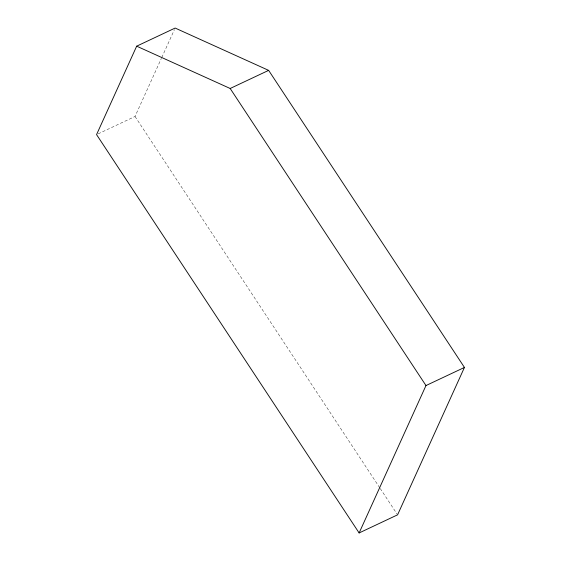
<?xml version="1.0" encoding="UTF-8"?>
<svg xmlns="http://www.w3.org/2000/svg" width="561" height="561" viewBox="0 0 561 561"><rect width="100%" height="100%" fill="white"/><g stroke="black" fill="none" stroke-linecap="round" stroke-linejoin="round"><path stroke-width="0.42" stroke-dasharray="2.81 2.1" d="M98.126 133.869L135.019 116.485L161.4 58.323M161.764 57.531L174.415 29.642M135.019 116.485L379.755 487.79M380.239 488.519L397.104 514.1"/><path stroke-width="0.84" d="M136.674 46.17L96.555 134.605L359.124 532.95L397.581 514.83L464.445 367.441L268.635 70.37L175.137 28.05L136.674 46.17L230.171 88.484L425.981 385.554L359.124 532.95M230.171 88.484L268.635 70.37M425.981 385.554L464.445 367.441"/></g></svg>
